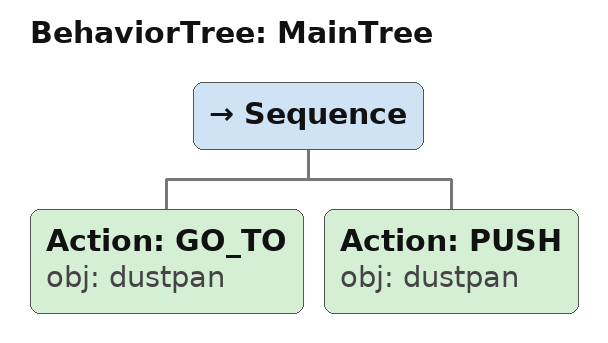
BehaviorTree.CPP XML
<root main_tree_to_execute="MainTree">
  <BehaviorTree ID="MainTree">
    <Sequence>
      <!-- Go to dustpan -->
      <Action ID="GO_TO" obj="dustpan" />
      <!-- Push dustpan (sweep forward across blue_surface to push pellet) -->
      <Action ID="PUSH" obj="dustpan" />
    </Sequence>
  </BehaviorTree>
</root>
